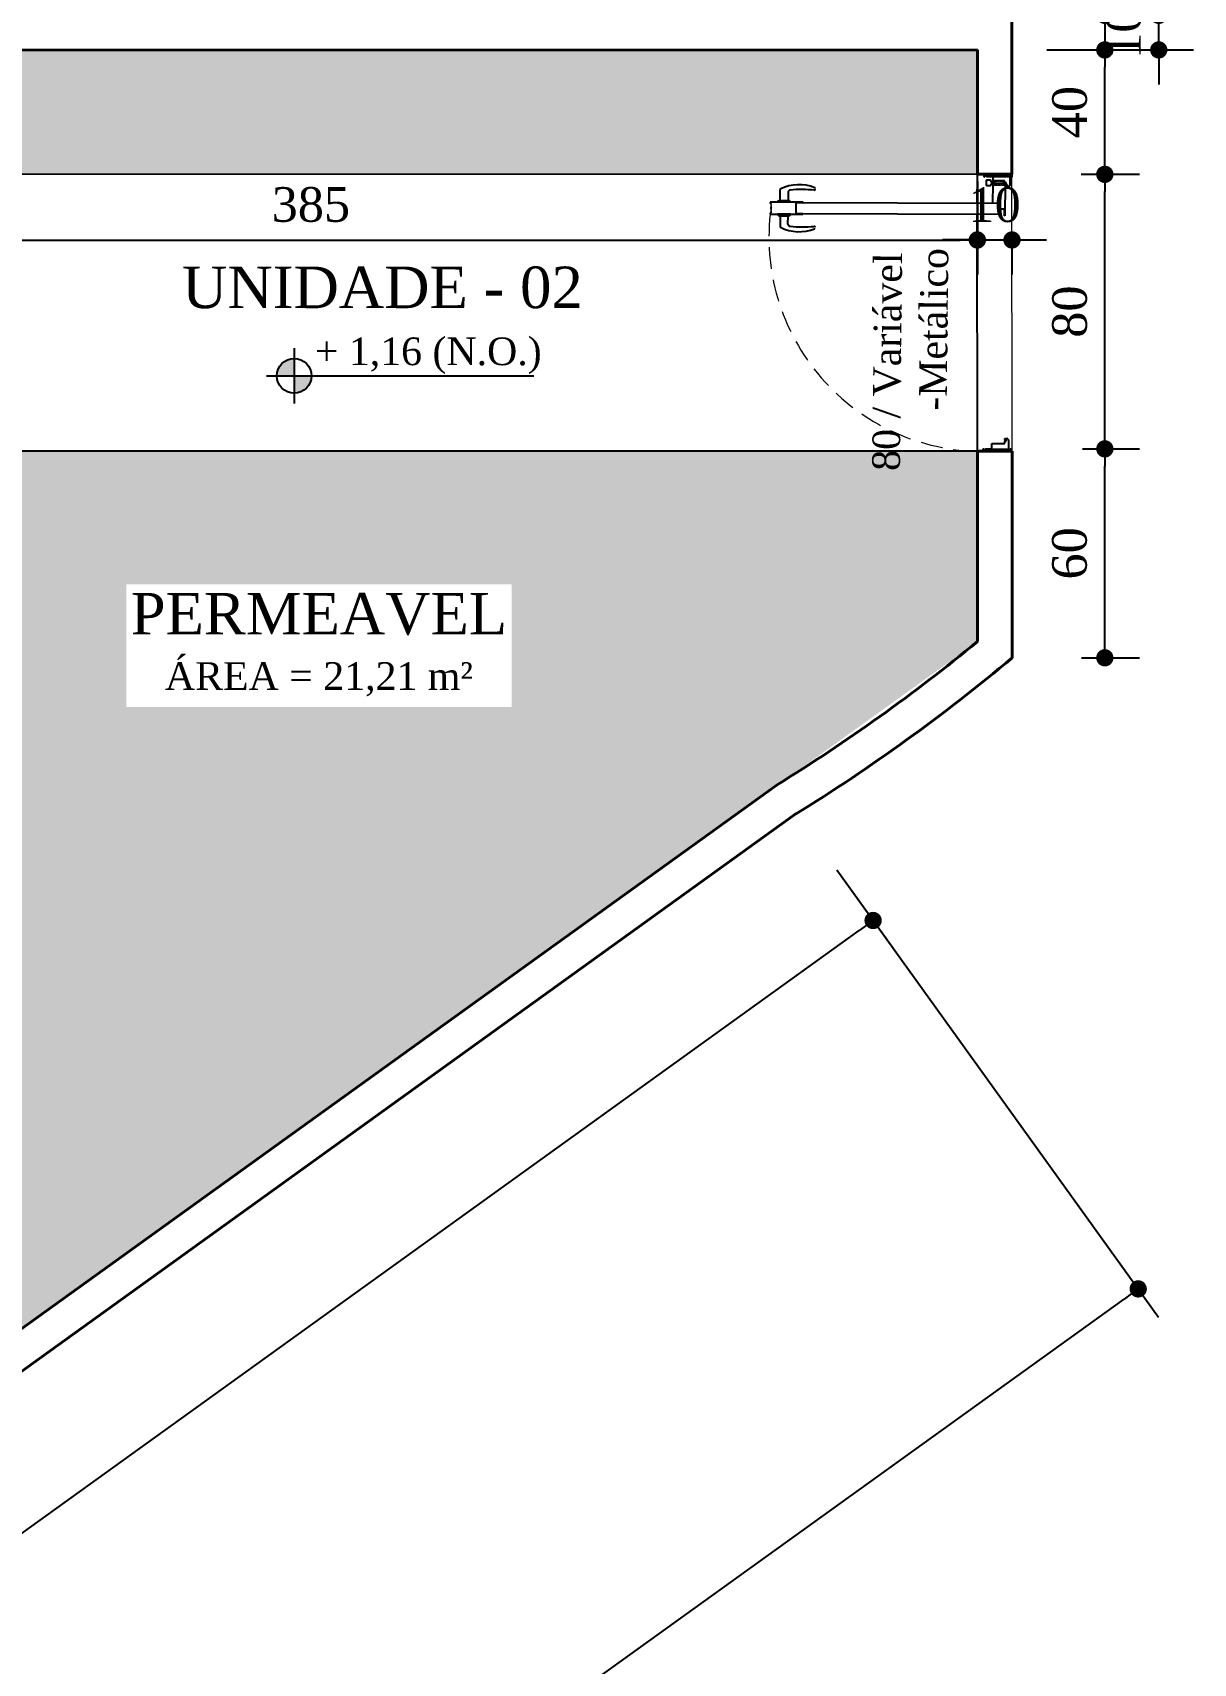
# Model space of a CAD drawing. Header units: millimetres. Extents: x 103208 to 171806, y -164 to 10038.
# Drawn here: x 115315.3 to 115650.7, y 6473.4 to 6944.5 of the extents above; entities that cross this region are included whole.
import ezdxf

# ---------------------------------------------------------------- set-up
doc = ezdxf.new("R2010")
doc.units = ezdxf.units.MM
doc.linetypes.add('ACAD_ISO06W100', pattern=[36, 24, -3, 0, -3, 0, -3, 0, -3])
doc.linetypes.add('HIDDEN', pattern=[9.525, 6.35, -3.175])
for name, color, linetype, lineweight in [('Corte Planta', 4, 'ACAD_ISO06W100', 40), ('MEDIDAS', 7, 'Continuous', 0), ('Parede Corte', 4, 'Continuous', 40), ('Portas - Janelas', 2, 'Continuous', 20), ('Projeção Portas', 55, 'HIDDEN', 5)]:
    doc.layers.add(name, color=color, linetype=linetype, lineweight=lineweight)
for name, color, linetype in [('Hachuria - Moveis', 1, 'Continuous'), ('PN010', 1, 'Continuous'), ('Portas-Cotas', 2, 'Continuous'), ('Texto', 2, 'Continuous')]:
    doc.layers.add(name, color=color, linetype=linetype)
doc.styles.add('Valéria', font='romantic.ttf', dxfattribs={"height": 10})
doc.dimstyles.new('Cota - 50', dxfattribs={"dimtxt": 10, "dimasz": 5, "dimexe": 10, "dimexo": 20, "dimgap": 5, "dimtad": 1, "dimtxsty": 'Valéria', "dimblk": 'DOT', "dimcen": 0, "dimclrd": 12, "dimclre": 12, "dimclrt": 2, "dimazin": 2, "dimtfac": 1, "dimtix": 1, "dimtmove": 0, "dimatfit": 3, "dimldrblk": 'DOT', "dimfxl": 1, "dimarcsym": 0})

# ---------------------------------------------------------------- blocks, each defined once
blk = doc.blocks.new('_Dot')
at = {"color": 0, "linetype": 'ByBlock', "lineweight": -2}
blk.add_line((-0.5, 0), (-1, 0), dxfattribs=at)
at = {"color": 0, "linetype": 'ByBlock', "const_width": 0.5}
blk.add_lwpolyline([(-0.25, 0, 1), (0.25, 0, 1)], format="xyb", close=True, dxfattribs=at)
blk = doc.blocks.new('*D650')
at = {"layer": 'Defpoints', "color": 0, "transparency": 16777216}
for p in [(115535.94, 6718.85, 9825), (115634.72, 6581.57), (113095.95, 4963.15, 9825)]:
    blk.add_point(p, dxfattribs=at)
at = {"layer": 'MEDIDAS', "color": 12, "lineweight": -2, "transparency": 16777216}
for p, q in [((115547.62, 6702.61), (115640.56, 6573.45)), ((113198.78, 4828.79), (115630.66, 6578.65)), ((113107.63, 4946.91), (113200.57, 4817.75))]:
    blk.add_line(p, q, dxfattribs=at)
at = {"layer": 'MEDIDAS', "color": 12, "lineweight": -2, "transparency": 16777216, "xscale": 5, "yscale": 5, "zscale": 5}
for p, rotation in [((115634.72, 6581.57), 35.73698977606095), ((113194.73, 4825.87), 215.736989776061)]:
    blk.add_blockref('_Dot', p, dxfattribs=dict(at, rotation=rotation))
at = {"layer": 'MEDIDAS', "color": 2, "transparency": 16777216, "insert": (114408.79, 5711.96), "char_height": 10, "attachment_point": 5, "rotation": 35.737, "style": 'Valéria'}
blk.add_mtext('3006', dxfattribs=at)
blk = doc.blocks.new('*D677')
at = {"color": 12, "lineweight": -2, "transparency": 16777216}
for p, q in [((115588.23, 6903.48), (115588.23, 6874.56)), ((115583.23, 6884.56), (115578.23, 6884.56)), ((115588.23, 6884.56), (115598.26, 6884.56)), ((115598.26, 6883.15), (115598.26, 6874.56)), ((115603.26, 6884.56), (115608.26, 6884.56))]:
    blk.add_line(p, q, dxfattribs=at)
at = {"layer": 'Defpoints', "color": 0, "transparency": 16777216}
for p in [(115588.23, 6923.48, 9825), (115598.26, 6903.15), (115598.26, 6884.56)]:
    blk.add_point(p, dxfattribs=at)
at = {"color": 12, "lineweight": -2, "transparency": 16777216, "xscale": 5, "yscale": 5, "zscale": 5}
blk.add_blockref('_Dot', (115588.23, 6884.56), dxfattribs=at)
at = {"color": 12, "lineweight": -2, "transparency": 16777216, "xscale": 5, "yscale": 5, "zscale": 5, "rotation": 180}
blk.add_blockref('_Dot', (115598.26, 6884.56), dxfattribs=at)
at = {"color": 2, "transparency": 16777216, "insert": (115593.24, 6894.67), "char_height": 10, "attachment_point": 5, "style": 'Valéria'}
blk.add_mtext('10', dxfattribs=at)
blk = doc.blocks.new('*D684')
at = {"color": 12, "lineweight": -2, "transparency": 16777216}
for p, q in [((115618.58, 6824.22), (115635.08, 6824.22)), ((115625.08, 6768.86), (115625.08, 6819.22)), ((115618.3, 6763.86), (115635.08, 6763.86))]:
    blk.add_line(p, q, dxfattribs=at)
at = {"layer": 'Defpoints', "color": 0, "transparency": 16777216}
for p in [(115598.58, 6824.22), (115625.08, 6824.22), (115598.3, 6763.86)]:
    blk.add_point(p, dxfattribs=at)
at = {"color": 12, "lineweight": -2, "transparency": 16777216, "xscale": 5, "yscale": 5, "zscale": 5}
for p, rotation in [((115625.08, 6824.22), 90), ((115625.08, 6763.86), 270)]:
    blk.add_blockref('_Dot', p, dxfattribs=dict(at, rotation=rotation))
at = {"color": 2, "transparency": 16777216, "insert": (115614.93, 6794.04), "char_height": 10, "attachment_point": 5, "rotation": 90, "style": 'Valéria'}
blk.add_mtext('60', dxfattribs=at)
blk = doc.blocks.new('*D685')
at = {"color": 12, "lineweight": -2, "transparency": 16777216}
for p, q in [((115618.26, 6903.52), (115635.08, 6903.52)), ((115625.08, 6829.22), (115625.08, 6898.52)), ((115618.58, 6824.22), (115635.08, 6824.22))]:
    blk.add_line(p, q, dxfattribs=at)
at = {"layer": 'Defpoints', "color": 0, "transparency": 16777216}
for p in [(115598.26, 6903.52), (115625.08, 6903.52), (115598.58, 6824.22)]:
    blk.add_point(p, dxfattribs=at)
at = {"color": 12, "lineweight": -2, "transparency": 16777216, "xscale": 5, "yscale": 5, "zscale": 5}
for p, rotation in [((115625.08, 6903.52), 90), ((115625.08, 6824.22), 270)]:
    blk.add_blockref('_Dot', p, dxfattribs=dict(at, rotation=rotation))
at = {"color": 2, "transparency": 16777216, "insert": (115614.96, 6863.87), "char_height": 10, "attachment_point": 5, "rotation": 90, "style": 'Valéria'}
blk.add_mtext('80', dxfattribs=at)
blk = doc.blocks.new('*D686')
at = {"color": 12, "lineweight": -2, "transparency": 16777216}
for p, q in [((115608.29, 6939.45), (115635.08, 6939.45)), ((115625.08, 6908.52), (115625.08, 6934.45)), ((115618.26, 6903.52), (115635.08, 6903.52))]:
    blk.add_line(p, q, dxfattribs=at)
at = {"layer": 'Defpoints', "color": 0, "transparency": 16777216}
for p in [(115588.29, 6939.45, -1.04), (115625.08, 6939.45), (115598.26, 6903.52)]:
    blk.add_point(p, dxfattribs=at)
at = {"color": 12, "lineweight": -2, "transparency": 16777216, "xscale": 5, "yscale": 5, "zscale": 5}
for p, rotation in [((115625.08, 6939.45), 90), ((115625.08, 6903.52), 270)]:
    blk.add_blockref('_Dot', p, dxfattribs=dict(at, rotation=rotation))
at = {"color": 2, "transparency": 16777216, "insert": (115614.96, 6921.49), "char_height": 10, "attachment_point": 5, "rotation": 90, "style": 'Valéria'}
blk.add_mtext('40', dxfattribs=at)
blk = doc.blocks.new('*D687')
at = {"color": 12, "lineweight": -2, "transparency": 16777216}
for p, q in [((115640.66, 6954.45), (115640.66, 6959.45)), ((115608.25, 6949.45), (115650.66, 6949.45)), ((115640.66, 6939.45), (115640.66, 6949.45)), ((115608.29, 6939.45), (115650.66, 6939.45)), ((115640.66, 6934.45), (115640.66, 6929.45))]:
    blk.add_line(p, q, dxfattribs=at)
at = {"layer": 'Defpoints', "color": 0, "transparency": 16777216}
for p in [(115588.25, 6949.45), (115640.66, 6949.45), (115588.29, 6939.45, -1.04)]:
    blk.add_point(p, dxfattribs=at)
at = {"color": 12, "lineweight": -2, "transparency": 16777216, "xscale": 5, "yscale": 5, "zscale": 5}
for p, rotation in [((115640.66, 6949.45), 270), ((115640.66, 6939.45), 90)]:
    blk.add_blockref('_Dot', p, dxfattribs=dict(at, rotation=rotation))
at = {"color": 2, "transparency": 16777216, "insert": (115630.55, 6944.45), "char_height": 10, "attachment_point": 5, "rotation": 90, "style": 'Valéria'}
blk.add_mtext('10', dxfattribs=at)
blk = doc.blocks.new('*D688')
at = {"color": 12, "lineweight": -2, "transparency": 16777216}
for p, q in [((115625.08, 6963.47), (115625.08, 6968.47)), ((115608.24, 6958.47), (115635.08, 6958.47)), ((115625.08, 6949.45), (115625.08, 6958.47)), ((115608.25, 6949.45), (115635.08, 6949.45)), ((115625.08, 6944.45), (115625.08, 6939.45))]:
    blk.add_line(p, q, dxfattribs=at)
at = {"layer": 'Defpoints', "color": 0, "transparency": 16777216}
for p in [(115588.24, 6958.47), (115625.08, 6958.47), (115588.25, 6949.45)]:
    blk.add_point(p, dxfattribs=at)
at = {"color": 12, "lineweight": -2, "transparency": 16777216, "xscale": 5, "yscale": 5, "zscale": 5}
for p, rotation in [((115625.08, 6958.47), 270), ((115625.08, 6949.45), 90)]:
    blk.add_blockref('_Dot', p, dxfattribs=dict(at, rotation=rotation))
at = {"color": 2, "transparency": 16777216, "insert": (115614.96, 6953.96), "char_height": 10, "attachment_point": 5, "rotation": 90, "style": 'Valéria'}
blk.add_mtext('10', dxfattribs=at)
blk = doc.blocks.new('*D712')
at = {"color": 12, "lineweight": -2, "transparency": 16777216}
for p, q in [((115547.62, 6702.61), (115563.98, 6679.87)), ((114824.33, 6159.97), (115554.08, 6685.07)), ((114809.74, 6171.67), (114826.11, 6148.93))]:
    blk.add_line(p, q, dxfattribs=at)
at = {"layer": 'Defpoints', "color": 0, "transparency": 16777216}
for p in [(115535.94, 6718.85, 9825), (115558.14, 6687.99), (114798.06, 6187.91, 9825)]:
    blk.add_point(p, dxfattribs=at)
at = {"color": 12, "lineweight": -2, "transparency": 16777216, "xscale": 5, "yscale": 5, "zscale": 5}
for p, rotation in [((115558.14, 6687.99), 35.73698977606115), ((114820.27, 6157.05), 215.7369897760611)]:
    blk.add_blockref('_Dot', p, dxfattribs=dict(at, rotation=rotation))
at = {"color": 2, "transparency": 16777216, "insert": (115183.26, 6430.77), "char_height": 10, "attachment_point": 5, "rotation": 35.737, "style": 'Valéria'}
blk.add_mtext('908', dxfattribs=at)
blk = doc.blocks.new('*D743')
at = {"color": 12, "lineweight": -2, "transparency": 16777216}
for p, q in [((115588.25, 6901.49), (115588.25, 6874.55)), ((115203.17, 6894.26), (115203.17, 6874.55)), ((115208.17, 6884.55), (115583.25, 6884.55))]:
    blk.add_line(p, q, dxfattribs=at)
at = {"layer": 'Defpoints', "color": 0, "transparency": 16777216}
for p in [(115588.25, 6921.49), (115203.17, 6914.26), (115588.25, 6884.55)]:
    blk.add_point(p, dxfattribs=at)
at = {"color": 12, "lineweight": -2, "transparency": 16777216, "xscale": 5, "yscale": 5, "zscale": 5, "rotation": 180}
blk.add_blockref('_Dot', (115203.17, 6884.55), dxfattribs=at)
at = {"color": 12, "lineweight": -2, "transparency": 16777216, "xscale": 5, "yscale": 5, "zscale": 5}
blk.add_blockref('_Dot', (115588.25, 6884.55), dxfattribs=at)
at = {"color": 2, "transparency": 16777216, "insert": (115395.71, 6894.74), "char_height": 10, "attachment_point": 5, "style": 'Valéria'}
blk.add_mtext('385', dxfattribs=at)

msp = doc.modelspace()

# ---------------------------------------------------------------- hatches: boundary and pattern name
h = msp.add_hatch()
h.set_pattern_fill('GRASS2', color=74, scale=15, pattern_type=2)
h.set_pattern_definition([(360, (4.5, 0.3), (15, 15), [2.25, -0.45, 0.6, -0.45, 2.25, -9]), (360, (3.75, 0.75), (15, 15), [1.5, -1.125, 2.25, -1.125, 1.5, -7.5]), (360, (9, 6.75), (15, 15), [1.875, -0.75, 1.875, -10.5]), (360, (1.5, 9.75), (15, 15), [0.75, -1.5, 0.75, -12]), (90, (3, 9.75), (-15, 15), [1.35, -13.65]), (90, (7.5, 0.75), (-15, 15), [1.5, -13.5]), (90, (11.25, 6.75), (-15, 15), [1.5, -13.5]), (45, (9.45, 0.6), (1e-14, 15), [1.5, -19.7132034]), (135, (5.55, 0.6), (-15, 1e-14), [1.5, -19.7132034]), (63.434949, (9, 0.675), (8e-10, 15), [1.5, -32.0410197]), (75.9637565, (8.25, 0.75), (5e-10, 15), [1.5, -60.3465844]), (75.9637565, (12, 6.75), (5e-10, 15), [1.2, -60.6465844]), (75.9637565, (3.3, 9.75), (5e-10, 15), [1.05, -60.7965844]), (104.0362435, (6.75, 0.75), (-5e-10, 15), [1.5, -60.3465844]), (104.0362435, (10.5, 6.75), (-5e-10, 15), [1.2, -60.6465844]), (104.0362435, (2.7, 9.75), (-5e-10, 15), [1.05, -60.7965844]), (116.565051, (6, 0.675), (-6e-09, 15), [1.5, -32.041002])])
h.paths.add_polyline_path([(114113.98302, 6130.51623), (114129.69337, 6130.51623), (114130.21023, 6080.56078), (114111.43073, 6080.54418)])
h.paths.add_polyline_path([(114556.46571, 6133.69417), (114699.11714, 6135.17666), (114626.96018, 6083.25748), (114553.69396, 6083.25748)])
h.paths.add_polyline_path([(115342.35784, 6749.67047), (115342.35784, 6785.06853), (115453.71372, 6785.06853), (115453.71372, 6749.67047)], flags=16)
h.paths.add_polyline_path([(115252.98866, 6823.50796), (115588.27224, 6823.50796), (115588.29965, 6768.56003), (115252.38109, 6527.1075)])
h.paths.add_polyline_path([(115371.61889, 6939.40708), (115373.97064, 6939.35606), (115253.22613, 6939.35606), (115253.22613, 6903.48169), (115588.23067, 6903.48169), (115588.23067, 6939.35606), (115484.29469, 6939.35606), (115481.94294, 6939.40708)])
h.paths.add_polyline_path([(114886.05089, 6337.83425), (114775.80983, 6337.83425), (114778.96668, 6336.69841), (114889.20774, 6336.69841)], flags=16)
h.paths.add_polyline_path([(114144.17055, 5891.60082), (114182.32354, 5891.60082), (114182.32354, 5783.58135), (114144.17055, 5783.58135)], flags=16)
h.paths.add_polyline_path([(114110.71261, 5960.45357), (114467.53102, 5962.38344), (114109.49387, 5704.76456)])
h.paths.add_polyline_path([(114783.66801, 6196.01364), (114789.30961, 6200.07295), (114792.22988, 6196.01437), (115143.37706, 6448.6757), (114678.25446, 6448.6757), (114678.25446, 6196.01364)])
at = {"layer": 'Portas - Janelas'}
h = msp.add_hatch(color=256, dxfattribs=at)
edge = h.paths.add_edge_path()
edge.add_arc((115390.88274, 6845.29772), 5, 90, 180)
edge.add_line((115385.88274, 6845.29772), (115390.88274, 6845.29772))
edge.add_line((115390.88274, 6845.29772), (115390.88274, 6850.29772))
edge = h.paths.add_edge_path()
edge.add_arc((115390.88274, 6845.29772), 5, 270, 360)
edge.add_line((115395.88274, 6845.29772), (115390.88274, 6845.29772))
edge.add_line((115390.88274, 6845.29772), (115390.88274, 6840.29772))

# ---------------------------------------------------------------- linework, layer by layer
for p, q in [((115588.25998, 6903.52088), (115253.15265, 6903.50796)), ((115588.2835, 6823.50796), (115252.98866, 6823.50796))]:
    msp.add_line(p, q)
at = {"color": 1}
for p, q in [((115590.2566, 6902.81444), (115590.25985, 6903.51443)), ((115590.2566, 6902.81445), (115590.2566, 6902.81444)), ((115590.25985, 6903.51443), (115591.48983, 6903.50872)), ((115590.40636, 6902.76374), (115590.30636, 6902.76421)), ((115590.30636, 6902.76421), (115590.30636, 6902.76421)), ((115590.45676, 6902.85011), (115590.40636, 6902.76374)), ((115590.40892, 6903.31374), (115590.407, 6902.90034)), ((115590.407, 6902.90034), (115590.45676, 6902.85011)), ((115590.40892, 6903.31374), (115590.40892, 6903.31374)), ((115590.45915, 6903.3635), (115590.45915, 6903.36351)), ((115590.85914, 6903.36165), (115590.45915, 6903.3635)), ((115590.75421, 6901.50211, 19), (115590.75004, 6900.60212, 19)), ((115590.85676, 6902.84825), (115590.90699, 6902.89802)), ((115590.90636, 6902.76142), (115590.85676, 6902.84825)), ((115590.85914, 6903.36165), (115590.85914, 6903.36165)), ((115592.78634, 6902.75269), (115590.90636, 6902.76142)), ((115590.90699, 6902.89802), (115590.90891, 6903.31142)), ((115590.90891, 6903.31142), (115590.90891, 6903.31142)), ((115591.9556, 6901.79654, 19), (115591.0556, 6901.80072, 19)), ((115591.05914, 6903.36072), (115591.05728, 6902.96072)), ((115591.05728, 6902.96072), (115591.05728, 6902.96073)), ((115591.48914, 6903.35872), (115591.05914, 6903.36072)), ((115591.10705, 6902.9105), (115591.10705, 6902.91049)), ((115591.10705, 6902.91049), (115597.45698, 6902.881)), ((115591.48914, 6903.35873), (115591.48914, 6903.35872)), ((115592.25366, 6901.38015, 19), (115592.2542, 6901.49515, 19)), ((115593.18486, 6901.17582, 19), (115592.45273, 6901.17922, 19)), ((115592.77914, 6901.20271), (115592.78634, 6902.75269)), ((115593.13449, 6901.20106), (115592.77914, 6901.20271)), ((115592.93104, 6901.61201), (115592.92993, 6901.37201)), ((115592.92993, 6901.37201), (115593.19992, 6901.37076)), ((115593.54103, 6901.60917), (115592.93104, 6901.61201)), ((115592.9524, 6901.53691, 19), (115592.95189, 6901.42691, 19)), ((115593.00166, 6901.37668, 19), (115593.22665, 6901.37563, 19)), ((115593.55263, 6901.58412, 19), (115593.00263, 6901.58667, 19)), ((115593.2242, 6901.32332), (115593.13449, 6901.20106)), ((115593.26774, 6901.29748, 19), (115593.18486, 6901.17582, 19)), ((115593.19992, 6901.37076), (115593.19992, 6901.37076)), ((115593.22419, 6901.32333), (115593.2242, 6901.32332)), ((115593.57117, 6901.63903), (115593.54103, 6901.60917)), ((115593.60239, 6901.53389, 19), (115593.55263, 6901.58412, 19)), ((115593.60103, 6901.60889), (115593.57117, 6901.63903)), ((115593.63117, 6901.63876), (115593.60103, 6901.60889)), ((115593.92739, 6901.53238, 19), (115593.60239, 6901.53389, 19)), ((115593.66103, 6901.60862), (115593.63117, 6901.63876)), ((115593.69117, 6901.63848), (115593.66103, 6901.60862)), ((115593.72103, 6901.60834), (115593.69117, 6901.63848)), ((115593.75117, 6901.6382), (115593.72103, 6901.60834)), ((115593.78103, 6901.60806), (115593.75117, 6901.6382)), ((115593.81117, 6901.63792), (115593.78103, 6901.60806)), ((115593.84103, 6901.60778), (115593.81117, 6901.63792)), ((115593.87117, 6901.63764), (115593.84103, 6901.60778)), ((115593.90103, 6901.6075), (115593.87117, 6901.63764)), ((115593.93117, 6901.63736), (115593.90103, 6901.6075)), ((115593.97716, 6901.48215, 19), (115593.92739, 6901.53238, 19)), ((115593.96103, 6901.60722), (115593.93117, 6901.63736)), ((115593.99117, 6901.63708), (115593.96103, 6901.60722)), ((115594.02739, 6901.53191, 19), (115593.97716, 6901.48215, 19)), ((115594.02103, 6901.60694), (115593.99117, 6901.63708)), ((115594.05117, 6901.6368), (115594.02103, 6901.60694)), ((115594.38809, 6901.53024, 19), (115594.02739, 6901.53191, 19)), ((115594.08103, 6901.60667), (115594.05117, 6901.6368)), ((115594.11117, 6901.63653), (115594.08103, 6901.60667)), ((115594.14103, 6901.60639), (115594.11117, 6901.63653)), ((115594.17117, 6901.63625), (115594.14103, 6901.60639)), ((115594.20103, 6901.60611), (115594.17117, 6901.63625)), ((115594.23117, 6901.63597), (115594.20103, 6901.60611)), ((115594.26103, 6901.60583), (115594.23117, 6901.63597)), ((115594.50102, 6901.60472), (115594.26103, 6901.60583)), ((115594.53116, 6901.63458), (115594.50102, 6901.60472)), ((115594.56102, 6901.60444), (115594.53116, 6901.63458)), ((115594.80102, 6901.60332), (115594.56102, 6901.60444)), ((115595.02738, 6901.52727, 19), (115594.67326, 6901.52891, 19)), ((115594.83116, 6901.63318), (115594.80102, 6901.60332)), ((115594.86102, 6901.60304), (115594.83116, 6901.63318)), ((115594.89116, 6901.6329), (115594.86102, 6901.60304)), ((115594.92102, 6901.60276), (115594.89116, 6901.6329)), ((115594.95116, 6901.63263), (115594.92102, 6901.60276)), ((115594.98102, 6901.60249), (115594.95116, 6901.63263)), ((115595.01116, 6901.63235), (115594.98102, 6901.60249)), ((115595.04102, 6901.60221), (115595.01116, 6901.63235)), ((115595.07715, 6901.47704, 19), (115595.02738, 6901.52727, 19)), ((115595.07116, 6901.63207), (115595.04102, 6901.60221)), ((115595.10102, 6901.60193), (115595.07116, 6901.63207)), ((115595.12738, 6901.52681, 19), (115595.07715, 6901.47704, 19)), ((115595.13116, 6901.63179), (115595.10102, 6901.60193)), ((115595.45237, 6901.5253, 19), (115595.12738, 6901.52681, 19)), ((115595.16102, 6901.60165), (115595.13116, 6901.63179)), ((115595.19116, 6901.63151), (115595.16102, 6901.60165)), ((115595.22102, 6901.60137), (115595.19116, 6901.63151)), ((115595.25116, 6901.63123), (115595.22102, 6901.60137)), ((115595.28102, 6901.60109), (115595.25116, 6901.63123)), ((115595.31115, 6901.63095), (115595.28102, 6901.60109)), ((115595.34102, 6901.60081), (115595.31115, 6901.63095)), ((115595.37115, 6901.63067), (115595.34102, 6901.60081)), ((115595.40101, 6901.60054), (115595.37115, 6901.63067)), ((115595.43115, 6901.6304), (115595.40101, 6901.60054)), ((115595.46101, 6901.60026), (115595.43115, 6901.6304)), ((115595.5026, 6901.57506, 19), (115595.45237, 6901.5253, 19)), ((115595.49115, 6901.63012), (115595.46101, 6901.60026)), ((115595.52101, 6901.59998), (115595.49115, 6901.63012)), ((115596.0526, 6901.57251, 19), (115595.5026, 6901.57506, 19)), ((115596.13101, 6901.59715), (115595.52101, 6901.59998)), ((115595.86656, 6901.16337, 19), (115595.78481, 6901.28579, 19)), ((115595.82663, 6901.36356, 19), (115596.05162, 6901.36251, 19)), ((115595.83481, 6901.31174), (115595.8348, 6901.31175)), ((115595.91734, 6901.18813), (115595.83481, 6901.31174)), ((115595.85989, 6901.35841), (115595.8599, 6901.3584)), ((115595.8599, 6901.3584), (115596.12989, 6901.35715)), ((115596.17569, 6901.16193, 19), (115595.86656, 6901.16337, 19)), ((115596.5791, 6901.18506), (115595.91734, 6901.18813)), ((115596.02515, 6900.89263, 19), (115596.21065, 6901.07641, 19)), ((115596.10186, 6901.41228, 19), (115596.10237, 6901.52228, 19)), ((115596.12989, 6901.35715), (115596.13101, 6901.59715)), ((115596.5755, 6900.41007), (115596.5791, 6901.18506)), ((115596.97931, 6903.38323), (115596.97996, 6903.52382)), ((115596.97931, 6903.38323), (115596.97931, 6903.38323)), ((115597.02908, 6903.33299), (115597.02908, 6903.333)), ((115597.45907, 6903.331), (115597.02908, 6903.33299)), ((115597.45698, 6902.881), (115597.45907, 6903.331)), ((115597.60628, 6902.73031), (115597.595, 6900.30033)), ((115597.65669, 6902.81667), (115597.60628, 6902.73031)), ((115597.60884, 6903.2803), (115597.60692, 6902.86691)), ((115597.60692, 6902.86691), (115597.65669, 6902.81667)), ((115597.60884, 6903.28031), (115597.60884, 6903.2803)), ((115597.65907, 6903.33007), (115597.65907, 6903.33007)), ((115598.05907, 6903.32821), (115597.65907, 6903.33007)), ((115598.05668, 6902.81482), (115598.10691, 6902.86458)), ((115598.10628, 6902.72798), (115598.05668, 6902.81482)), ((115598.05907, 6903.32822), (115598.05907, 6903.32821)), ((115598.20628, 6902.72752), (115598.10628, 6902.72798)), ((115598.10691, 6902.86458), (115598.10883, 6903.27798)), ((115598.10883, 6903.27798), (115598.10883, 6903.27799)), ((115598.20628, 6902.72753), (115598.20628, 6902.72752)), ((115598.25998, 6903.52382), (115598.25651, 6902.77729)), ((115598.25651, 6902.77729), (115598.25651, 6902.77729)), ((115531.27456, 6896.00828), (115531.28881, 6899.076)), ((115533.58538, 6898.33251), (115533.57454, 6895.9976)), ((115591.04864, 6900.30073, 19), (115591.94863, 6900.29655, 19)), ((115592.25002, 6900.59516, 19), (115592.25055, 6900.71016, 19)), ((115592.45148, 6900.90923, 19), (115593.27447, 6900.9054, 19)), ((115592.75063, 6895.06424), (115592.77765, 6900.88271)), ((115592.77765, 6900.88271), (115593.17051, 6900.88089)), ((115592.92686, 6900.71202), (115592.92575, 6900.47202)), ((115592.92575, 6900.47202), (115593.53574, 6900.46919)), ((115593.17686, 6900.71086), (115592.92686, 6900.71202)), ((115593.17051, 6900.88089), (115593.21867, 6900.78862)), ((115593.27447, 6900.9054, 19), (115593.3247, 6900.95517, 19)), ((115593.3247, 6900.95517, 19), (115595.72468, 6900.94403, 19)), ((115593.53574, 6900.46919), (115593.5656, 6900.43905)), ((115593.5656, 6900.43905), (115593.59574, 6900.46891)), ((115593.59574, 6900.46891), (115593.6256, 6900.43877)), ((115593.6256, 6900.43877), (115593.65574, 6900.46863)), ((115593.65574, 6900.46863), (115593.6856, 6900.43849)), ((115593.6856, 6900.43849), (115593.71574, 6900.46835)), ((115593.71574, 6900.46835), (115593.7456, 6900.43821)), ((115593.7456, 6900.43821), (115593.77574, 6900.46807)), ((115593.77574, 6900.46807), (115593.8056, 6900.43793)), ((115593.8056, 6900.43793), (115593.83574, 6900.46779)), ((115593.83574, 6900.46779), (115593.8656, 6900.43765)), ((115593.8656, 6900.43765), (115593.89574, 6900.46751)), ((115593.89574, 6900.46751), (115593.9256, 6900.43738)), ((115593.9256, 6900.43738), (115593.95574, 6900.46724)), ((115593.95574, 6900.46724), (115593.9856, 6900.4371)), ((115593.9856, 6900.4371), (115594.01574, 6900.46696)), ((115594.01574, 6900.46696), (115594.0456, 6900.43682)), ((115594.0456, 6900.43682), (115594.07573, 6900.46668)), ((115594.07573, 6900.46668), (115594.1056, 6900.43654)), ((115594.1056, 6900.43654), (115594.13573, 6900.4664)), ((115594.13573, 6900.4664), (115594.16559, 6900.43626)), ((115594.16559, 6900.43626), (115594.19573, 6900.46612)), ((115594.19573, 6900.46612), (115594.22559, 6900.43598)), ((115594.22559, 6900.43598), (115594.25573, 6900.46584)), ((115594.25573, 6900.46584), (115594.49573, 6900.46473)), ((115594.49573, 6900.46473), (115594.52559, 6900.43459)), ((115594.52559, 6900.43459), (115594.55573, 6900.46445)), ((115594.55573, 6900.46445), (115594.79573, 6900.46333)), ((115594.79573, 6900.46333), (115594.82559, 6900.4332)), ((115594.82559, 6900.4332), (115594.85573, 6900.46306)), ((115594.85573, 6900.46306), (115594.88559, 6900.43292)), ((115594.88559, 6900.43292), (115594.91573, 6900.46278)), ((115594.91573, 6900.46278), (115594.94559, 6900.43264)), ((115594.94559, 6900.43264), (115594.97572, 6900.4625)), ((115594.97572, 6900.4625), (115595.00559, 6900.43236)), ((115595.00559, 6900.43236), (115595.03572, 6900.46222)), ((115595.03572, 6900.46222), (115595.06558, 6900.43208)), ((115595.06558, 6900.43208), (115595.09572, 6900.46194)), ((115595.09572, 6900.46194), (115595.12558, 6900.4318)), ((115595.12558, 6900.4318), (115595.15572, 6900.46166)), ((115595.15572, 6900.46166), (115595.18558, 6900.43152)), ((115595.18558, 6900.43152), (115595.21572, 6900.46138)), ((115595.21572, 6900.46138), (115595.24558, 6900.43124)), ((115595.24558, 6900.43124), (115595.27572, 6900.46111)), ((115595.27572, 6900.46111), (115595.30558, 6900.43097)), ((115595.30558, 6900.43097), (115595.33572, 6900.46083)), ((115595.33572, 6900.46083), (115595.36558, 6900.43069)), ((115595.36558, 6900.43069), (115595.39572, 6900.46055)), ((115595.39572, 6900.46055), (115595.42558, 6900.43041)), ((115595.42558, 6900.43041), (115595.45572, 6900.46027)), ((115595.45572, 6900.46027), (115595.48558, 6900.43013)), ((115595.48558, 6900.43013), (115595.51572, 6900.45999)), ((115595.51572, 6900.45999), (115596.12571, 6900.45716)), ((115595.72468, 6900.94403, 19), (115595.77444, 6900.89379, 19)), ((115595.77444, 6900.89379, 19), (115596.02515, 6900.89263, 19)), ((115595.83574, 6900.77647), (115595.88476, 6900.86828)), ((115596.12683, 6900.69716), (115595.87683, 6900.69832)), ((115595.88476, 6900.86828), (115596.27761, 6900.86646)), ((115596.12571, 6900.45716), (115596.12683, 6900.69716)), ((115596.27761, 6900.86646), (115596.23415, 6891.50656)), ((115596.5726, 6899.78508), (115596.57364, 6900.01007)), ((115597.07259, 6899.78275), (115596.5726, 6899.78508)), ((115596.57364, 6900.01007), (115596.57364, 6900.01008)), ((115596.5755, 6900.41008), (115596.5755, 6900.41007)), ((115596.62387, 6900.05985), (115596.62387, 6900.05984)), ((115596.62387, 6900.05984), (115596.67387, 6900.05961)), ((115596.67527, 6900.3596), (115596.62527, 6900.35984)), ((115596.62527, 6900.35984), (115596.62527, 6900.35984)), ((115596.67387, 6900.05961), (115596.67329, 6899.93461)), ((115596.67329, 6899.93461), (115596.92329, 6899.93345)), ((115596.67585, 6900.4846), (115596.67527, 6900.3596)), ((115596.92584, 6900.48344), (115596.67585, 6900.4846)), ((115596.92329, 6899.93345), (115596.92584, 6900.48344)), ((115597.07259, 6899.78276), (115597.07259, 6899.78275)), ((115597.595, 6900.30033), (115597.595, 6900.30034)), ((115528.40784, 6892.41441), (115528.40602, 6892.02156)), ((115528.40602, 6892.02156), (115537.86592, 6891.97762)), ((115528.60784, 6892.41348), (115528.40784, 6892.41441)), ((115528.42227, 6895.52152), (115528.42045, 6895.12866)), ((115528.42045, 6895.12866), (115528.62045, 6895.12773)), ((115537.88217, 6895.47759), (115528.42227, 6895.52152)), ((115528.60955, 6892.78062), (115528.60784, 6892.41348)), ((115528.63968, 6892.81048), (115528.60955, 6892.78062)), ((115528.63996, 6892.87048), (115528.60982, 6892.84062)), ((115528.60982, 6892.84062), (115528.63968, 6892.81048)), ((115528.64024, 6892.93048), (115528.6101, 6892.90062)), ((115528.6101, 6892.90062), (115528.63996, 6892.87048)), ((115528.64052, 6892.99048), (115528.61038, 6892.96062)), ((115528.61038, 6892.96062), (115528.64024, 6892.93048)), ((115528.6408, 6893.05048), (115528.61066, 6893.02062)), ((115528.61066, 6893.02062), (115528.64052, 6892.99048)), ((115528.64108, 6893.11048), (115528.61094, 6893.08062)), ((115528.61094, 6893.08062), (115528.6408, 6893.05048)), ((115528.64136, 6893.17048), (115528.61122, 6893.14062)), ((115528.61122, 6893.14062), (115528.64108, 6893.11048)), ((115528.64164, 6893.23048), (115528.6115, 6893.20061)), ((115528.6115, 6893.20061), (115528.64136, 6893.17048)), ((115528.64191, 6893.29047), (115528.61177, 6893.26061)), ((115528.61177, 6893.26061), (115528.64164, 6893.23048)), ((115528.64219, 6893.35047), (115528.61205, 6893.32061)), ((115528.61205, 6893.32061), (115528.64191, 6893.29047)), ((115528.64247, 6893.41047), (115528.61233, 6893.38061)), ((115528.61233, 6893.38061), (115528.64219, 6893.35047)), ((115528.64275, 6893.47047), (115528.61261, 6893.44061)), ((115528.61261, 6893.44061), (115528.64247, 6893.41047)), ((115528.6154, 6894.04061), (115528.61289, 6893.50061)), ((115528.61289, 6893.50061), (115528.64275, 6893.47047)), ((115528.64554, 6894.07047), (115528.6154, 6894.04061)), ((115528.64581, 6894.13047), (115528.61568, 6894.10061)), ((115528.61568, 6894.10061), (115528.64554, 6894.07047)), ((115528.64609, 6894.19046), (115528.61595, 6894.1606)), ((115528.61595, 6894.1606), (115528.64581, 6894.13047)), ((115528.64637, 6894.25046), (115528.61623, 6894.2206)), ((115528.61623, 6894.2206), (115528.64609, 6894.19046)), ((115528.64665, 6894.31046), (115528.61651, 6894.2806)), ((115528.61651, 6894.2806), (115528.64637, 6894.25046)), ((115528.64693, 6894.37046), (115528.61679, 6894.3406)), ((115528.61679, 6894.3406), (115528.64665, 6894.31046)), ((115528.64721, 6894.43046), (115528.61707, 6894.4006)), ((115528.61707, 6894.4006), (115528.64693, 6894.37046)), ((115528.64749, 6894.49046), (115528.61735, 6894.4606)), ((115528.61735, 6894.4606), (115528.64721, 6894.43046)), ((115528.64777, 6894.55046), (115528.61763, 6894.5206)), ((115528.61763, 6894.5206), (115528.64749, 6894.49046)), ((115528.64804, 6894.61046), (115528.6179, 6894.5806)), ((115528.6179, 6894.5806), (115528.64777, 6894.55046)), ((115528.64832, 6894.67046), (115528.61818, 6894.6406)), ((115528.61818, 6894.6406), (115528.64804, 6894.61046)), ((115528.6486, 6894.73046), (115528.61846, 6894.7006)), ((115528.61846, 6894.7006), (115528.64832, 6894.67046)), ((115528.62045, 6895.12773), (115528.61874, 6894.7606)), ((115528.61874, 6894.7606), (115528.6486, 6894.73046)), ((115534.21596, 6891.99457), (115530.59599, 6892.01139)), ((115534.23221, 6895.49454), (115530.61225, 6895.51135)), ((115530.90418, 6891.61995), (115530.90413, 6891.60995)), ((115530.92406, 6895.8999), (115530.9241, 6895.9099)), ((115531.02457, 6896.00944), (115533.57454, 6895.9976)), ((115533.57454, 6895.9976), (115533.82454, 6895.99644)), ((115533.9041, 6891.59602), (115533.90415, 6891.60602)), ((115533.92407, 6895.89597), (115533.92402, 6895.88597)), ((115535.91663, 6892.13668), (115535.93149, 6895.33664)), ((115537.86661, 6892.12762), (115535.91663, 6892.13668)), ((115594.48584, 6891.87468), (115535.91668, 6892.14668)), ((115594.50061, 6895.05611), (115535.93146, 6895.32811)), ((115535.93149, 6895.33664), (115537.88147, 6895.32759)), ((115537.86592, 6891.97762), (115537.86661, 6892.12762)), ((115537.88147, 6895.32759), (115537.88217, 6895.47759)), ((115594.48579, 6891.86468), (115594.50061, 6895.05611)), ((115596.0932, 6893.45723), (115594.49322, 6893.46466)), ((115596.08415, 6891.50725), (115596.0932, 6893.45723)), ((115531.00367, 6891.50949), (115533.55364, 6891.49765)), ((115531.25367, 6891.50833), (115531.23942, 6888.4406)), ((115533.5428, 6889.16273), (115533.55364, 6891.49765)), ((115533.55364, 6891.49765), (115533.80364, 6891.49648)), ((115596.23415, 6891.50656), (115596.08415, 6891.50725)), ((115592.42178, 6824.25355), (115592.42898, 6825.80354)), ((115592.42898, 6825.80354), (115596.22894, 6825.78589)), ((115596.22894, 6825.78589), (115596.23254, 6826.56088)), ((115596.2344, 6826.96087), (115596.23544, 6827.18588)), ((115596.23544, 6827.18588), (115596.73544, 6827.18355)), ((115596.28277, 6826.61064), (115596.33277, 6826.61042)), ((115596.33416, 6826.91041), (115596.28416, 6826.91064)), ((115596.33277, 6826.61042), (115596.33219, 6826.48542)), ((115596.33219, 6826.48542), (115596.58219, 6826.48426)), ((115596.33475, 6827.03541), (115596.33416, 6826.91041)), ((115596.58474, 6827.03425), (115596.33475, 6827.03541)), ((115596.58219, 6826.48426), (115596.58474, 6827.03425)), ((115597.25302, 6826.66113), (115597.24173, 6824.23117)), ((115589.8883, 6823.50824), (115589.89181, 6824.2653)), ((115589.89181, 6824.2653), (115590.04181, 6824.26461)), ((115590.04118, 6824.12801), (115590.03926, 6823.71461)), ((115590.09141, 6824.17778), (115590.04118, 6824.12801)), ((115590.04181, 6824.26461), (115590.09141, 6824.17778)), ((115590.08902, 6823.66437), (115590.48902, 6823.66252)), ((115590.4914, 6824.17592), (115590.5418, 6824.26229)), ((115590.54117, 6824.12569), (115590.4914, 6824.17592)), ((115590.53925, 6823.71229), (115590.54117, 6824.12569)), ((115590.5418, 6824.26229), (115592.42178, 6824.25355)), ((115590.69111, 6824.11157), (115590.68902, 6823.66159)), ((115590.68902, 6823.66159), (115591.13901, 6823.65951)), ((115597.09104, 6824.08187), (115590.69111, 6824.11157)), ((115591.18878, 6823.60927), (115591.18831, 6823.50824)), ((115596.60837, 6823.50824), (115596.60872, 6823.5841)), ((115596.65895, 6823.63387), (115597.08895, 6823.63187)), ((115597.08895, 6823.63187), (115597.09104, 6824.08187)), ((115597.2411, 6824.09457), (115597.23918, 6823.68118)), ((115597.29133, 6824.14434), (115597.2411, 6824.09457)), ((115597.24173, 6824.23117), (115597.29133, 6824.14434)), ((115597.28894, 6823.63094), (115597.68894, 6823.62908)), ((115597.69133, 6824.14248), (115597.74173, 6824.22885)), ((115597.74109, 6824.09225), (115597.69133, 6824.14248)), ((115597.73917, 6823.67885), (115597.74109, 6824.09225)), ((115597.74173, 6824.22885), (115597.84173, 6824.22838))]:
    msp.add_line(p, q, dxfattribs=at)
for centre, radius, start, end in [((115590.3066, 6902.81421), 0.05, 179.7339183, 269.7339183), ((115590.45892, 6903.31351), 0.05, 89.7339183, 179.7339183), ((115591.05421, 6901.50072, 19), 0.3, 89.7339183, 179.7339183), ((115590.85891, 6903.31165), 0.05, 359.7339183, 89.7339183), ((115591.10728, 6902.9605), 0.05, 179.7339183, 269.7339183), ((115591.48937, 6903.40873), 0.05, 269.7339183, 359.7339183), ((115591.9542, 6901.49654, 19), 0.3, 359.7339183, 89.7339183), ((115592.45366, 6901.37922, 19), 0.2, 179.7339183, 269.7339183), ((115593.00189, 6901.42668, 19), 0.05, 179.7339183, 269.7339183), ((115593.0024, 6901.53667, 19), 0.05, 89.7339183, 179.7339183), ((115593.19978, 6901.34076), 0.03, 324.4727377, 89.7339183), ((115593.22642, 6901.32563, 19), 0.05, 325.7339183, 89.7339183), ((115595.82639, 6901.31356, 19), 0.05, 89.7339183, 213.7339183), ((115595.85975, 6901.32841), 0.03, 89.7339183, 213.7328627), ((115596.05186, 6901.41251, 19), 0.05, 269.7339183, 359.7339183), ((115596.05237, 6901.52251, 19), 0.05, 359.7339183, 89.7339183), ((115596.17546, 6901.11193, 19), 0.05, 314.7339183, 89.7339183), ((115597.02931, 6903.383), 0.05, 179.7339183, 269.7339183), ((115597.65884, 6903.28008), 0.05, 89.7339183, 179.7339183), ((115598.05883, 6903.27822), 0.05, 359.7339183, 89.7339183), ((115598.20651, 6902.77753), 0.05, 269.7339183, 359.7339183), ((115531.53906, 6899.07468), 0.25026, 115.6059834, 179.6969129), ((115536.74353, 6888.37874), 12.14519, 68.0539889, 115.9397477), ((115534.2356, 6898.32928), 0.65023, 94.9859838, 179.7154416), ((115537.52332, 6863.99674), 35.1398, 84.0571017, 95.4610684), ((115541.18939, 6899.19623), 0.25009, 263.6218576, 359.7111086), ((115541.19021, 6899.41125), 0.25027, 359.7756987, 68.3393877), ((115591.05003, 6900.60073, 19), 0.3, 179.7339183, 269.7339183), ((115591.95002, 6900.59655, 19), 0.3, 269.7339183, 359.7339183), ((115592.45055, 6900.70923, 19), 0.2, 89.7339183, 179.7339183), ((115593.17709, 6900.76085), 0.05, 269.7339183, 33.7339183), ((115595.87706, 6900.74832), 0.05, 145.7339183, 269.7339183), ((115596.62364, 6900.00985), 0.05, 89.7339183, 179.7339183), ((115596.6255, 6900.40984), 0.05, 179.7339183, 269.7339183), ((115597.075, 6900.30275), 0.52, 269.7339183, 359.7339183), ((115530.59581, 6891.97139), 0.04, 89.7339183, 179.7339183), ((115530.81581, 6891.97036), 0.26, 179.7339183, 269.7339183), ((115530.83243, 6895.55033), 0.26, 89.7339183, 179.7339183), ((115530.61243, 6895.55135), 0.04, 179.7339183, 269.7339183), ((115530.81418, 6891.62037), 0.09, 359.7339183, 89.7339183), ((115530.83406, 6895.90032), 0.09, 269.7339183, 359.7339183), ((115531.00413, 6891.60949), 0.1, 179.7339183, 269.7339183), ((115531.0241, 6895.90944), 0.1, 89.7339183, 179.7339183), ((115533.8041, 6891.59648), 0.1, 269.7339183, 359.7339183), ((115533.82407, 6895.89644), 0.1, 359.7339183, 89.7339183), ((115533.99415, 6891.6056), 0.09, 89.7339183, 179.7339183), ((115534.01402, 6895.88555), 0.09, 179.7339183, 269.7339183), ((115533.99577, 6891.9556), 0.26, 269.7339183, 359.7339183), ((115534.0124, 6895.53556), 0.26, 359.7339183, 89.7339183), ((115534.21577, 6891.95458), 0.04, 359.7339183, 89.7339183), ((115534.2324, 6895.53454), 0.04, 269.7339183, 359.7339183), ((115531.48967, 6888.4396), 0.25026, 179.7709236, 243.8618531), ((115536.79326, 6899.08674), 12.14519, 243.5280888, 291.4138476), ((115534.19302, 6889.15992), 0.65023, 179.7523949, 264.4818527), ((115537.79948, 6923.46044), 35.1398, 264.0067681, 275.4107348), ((115541.13845, 6888.22842), 0.25009, 359.7567279, 95.845979), ((115541.13727, 6888.0134), 0.25027, 291.1284489, 359.6921378), ((115596.28253, 6826.56065), 0.04999, 89.722458, 179.7339183), ((115596.28439, 6826.96062), 0.04999, 179.7131052, 269.7460119), ((115596.73302, 6826.66356), 0.52, 359.7328164, 89.7339183), ((115590.08927, 6823.71438), 0.05001, 179.7339183, 269.7224602), ((115590.48925, 6823.71252), 0.05, 269.7353506, 359.7324859), ((115591.13878, 6823.60951), 0.05, 359.7339183, 89.7339183), ((115596.65872, 6823.58387), 0.05, 89.7339183, 179.7339183), ((115597.28918, 6823.68094), 0.05, 179.7339183, 269.7292548), ((115597.68917, 6823.67908), 0.05, 269.7330292, 359.7462653)]:
    msp.add_arc(centre, radius, start, end, dxfattribs=at)
at = {"layer": 'Corte Planta'}
for p, q in [((115588.25998, 6903.52088), (115598.25998, 6903.52382)), ((115588.28349, 6823.52088), (115598.28349, 6823.52382))]:
    msp.add_line(p, q, dxfattribs=at)
at = {"layer": 'Hachuria - Moveis'}
msp.add_circle((115390.88274, 6845.29772), 5, dxfattribs=at)
at = {"layer": 'Parede Corte'}
for p, q in [((115598.24383, 6958.46124), (115598.25998, 6903.52382)), ((115203.22599, 6939.34137, 9113.78491), (115588.24942, 6939.45454)), ((115588.24942, 6939.45454), (115588.25998, 6903.52088)), ((115588.28349, 6823.52088), (115588.29965, 6768.56003)), ((115598.28349, 6823.52382), (115598.30103, 6763.86224)), ((114792.22988, 6196.01437, 9825), (115530.44694, 6727.18453, 9825)), ((114798.06368, 6187.90683, 9825), (115535.93758, 6718.84569, 9825))]:
    msp.add_line(p, q, dxfattribs=at)
at = {"layer": 'Parede Corte', "elevation": 9825}
for points in [[(115588.29965, 6768.56003, -0.033512568), (115530.44694, 6727.18453)], [(115598.30103, 6763.86224, -0.035707039), (115535.70656, 6718.67945)]]:
    msp.add_lwpolyline(points, format="xyb", dxfattribs=at)
at = {"layer": 'PN010'}
for p, q in [((115588.19811, 6895.08538), (115588.25998, 6903.52088)), ((115588.27224, 6823.50824), (115588.20141, 6891.90387)), ((115390.88274, 6853.29772), (115390.88274, 6837.29772)), ((115382.88274, 6845.29772), (115460.11249, 6845.29772)), ((115597.8873, 6824.14248), (115597.82095, 6824.0933)), ((115597.82095, 6824.0933), (115597.82095, 6823.50824)), ((115597.84173, 6824.22838), (115597.8873, 6824.14248))]:
    msp.add_line(p, q, dxfattribs=at)
msp.add_arc((115591.44313, 6903.42328), 0.09737, 351.2642559, 61.3363353, dxfattribs=at)
at = {"layer": 'Portas - Janelas'}
msp.add_line((115598.28349, 6823.52382), (115598.25998, 6903.52382), dxfattribs=at)
at = {"layer": 'Projeção Portas'}
msp.add_arc((115589.80846, 6885.26247), 61.77333, 173.7182597, 271.2799406, dxfattribs=at)

# ---------------------------------------------------------------- texts
at = {"layer": 'Portas-Cotas', "insert": (115569.01758, 6858.81183), "char_height": 8, "attachment_point": 5, "rotation": 89.3954248, "style": 'Valéria'}
msp.add_mtext('\\pi-18.9352;80 / Variável\\P\\pi0;-Metálico', dxfattribs=at)
at = {"layer": 'Portas-Cotas', "char_height": 12, "attachment_point": 2, "style": 'Valéria'}
for s, insert in [('{\\C12;UNIDADE - 02}', (115416.38712, 6876.8715, -19650)), ('PERMEAVEL\\P{\\H0.6667x;ÁREA = 21,21 m²}', (115398.03462, 6782.60711))]:
    msp.add_mtext(s, dxfattribs=dict(at, insert=insert))
at = {"layer": 'Texto', "insert": (115396.84622, 6856.40422), "char_height": 8, "attachment_point": 1, "style": 'Valéria'}
msp.add_mtext('+ 1,16 (N.O.)', dxfattribs=at)

# ---------------------------------------------------------------- dimensions: what is measured, and where the dimension line sits
for base, p1, p2, text, picture, middle in [((115625.07542, 6958.47149), (115588.24648, 6949.45454), (115588.24383, 6958.47149), '10', '*D688', (115614.96447, 6953.96301)), ((115625.07542, 6939.45455), (115598.25998, 6903.52382), (115588.29352, 6939.45455, -1.04395), '40', '*D686', (115614.96447, 6921.48919)), ((115625.07542, 6903.52382), (115598.58136, 6824.22495), (115598.25998, 6903.52382), '80', '*D685', (115614.96447, 6863.87438))]:
    dim = msp.add_linear_dim(base=base, p1=p1, p2=p2, angle=90, text=text, dimstyle='Cota - 50', override={"dimtmove": 1})
    dim.commit()
    dim.dimension.update_dxf_attribs({"geometry": picture, "text_midpoint": middle})
dim = msp.add_linear_dim(base=(115640.66261, 6949.45454), p1=(115588.29352, 6939.45455, -1.04395), p2=(115588.24648, 6949.45454), angle=90, dimstyle='Cota - 50', override={"dimtmove": 1})
dim.commit()
dim.dimension.update_dxf_attribs({"geometry": '*D687', "text_midpoint": (115630.55166, 6944.45454)})
dim = msp.add_linear_dim(base=(115588.2547, 6884.5524), p1=(115203.17458, 6914.26116), p2=(115588.2547, 6921.48771), text='385', dimstyle='Cota - 50')
dim.commit()
dim.dimension.update_dxf_attribs({"geometry": '*D743', "text_midpoint": (115395.71464, 6894.74471)})
dim = msp.add_linear_dim(base=(115598.25824, 6884.55718), p1=(115588.23067, 6923.48169, 9825), p2=(115598.25824, 6903.15055), text='10', dimstyle='Cota - 50', override={"dimtmove": 1})
dim.commit()
dim.dimension.update_dxf_attribs({"geometry": '*D677', "text_midpoint": (115593.24446, 6894.66813)})
dim = msp.add_linear_dim(base=(115625.07542, 6824.22495), p1=(115598.30103, 6763.86224), p2=(115598.58136, 6824.22495), angle=90, text='60', dimstyle='Cota - 50')
dim.commit()
dim.dimension.update_dxf_attribs({"geometry": '*D684', "text_midpoint": (115614.92749, 6794.0436)})
dim = msp.add_aligned_dim(p1=(114798.06368, 6187.90683, 9825), p2=(115535.93758, 6718.84569, 9825), distance=-38.01692, text='908', dimstyle='Cota - 50')
dim.commit()
dim.dimension.update_dxf_attribs({"geometry": '*D712', "text_midpoint": (115183.26499, 6430.77282)})
at = {"layer": 'MEDIDAS'}
dim = msp.add_aligned_dim(p1=(113095.94746, 4963.1452, 9825), p2=(115535.93758, 6718.84569, 9825), distance=-169.12081, dimstyle='Cota - 50', dxfattribs=at)
dim.commit()
dim.dimension.update_dxf_attribs({"geometry": '*D650', "text_midpoint": (114408.79308, 5711.9561)})

doc.saveas('drawing.dxf')
